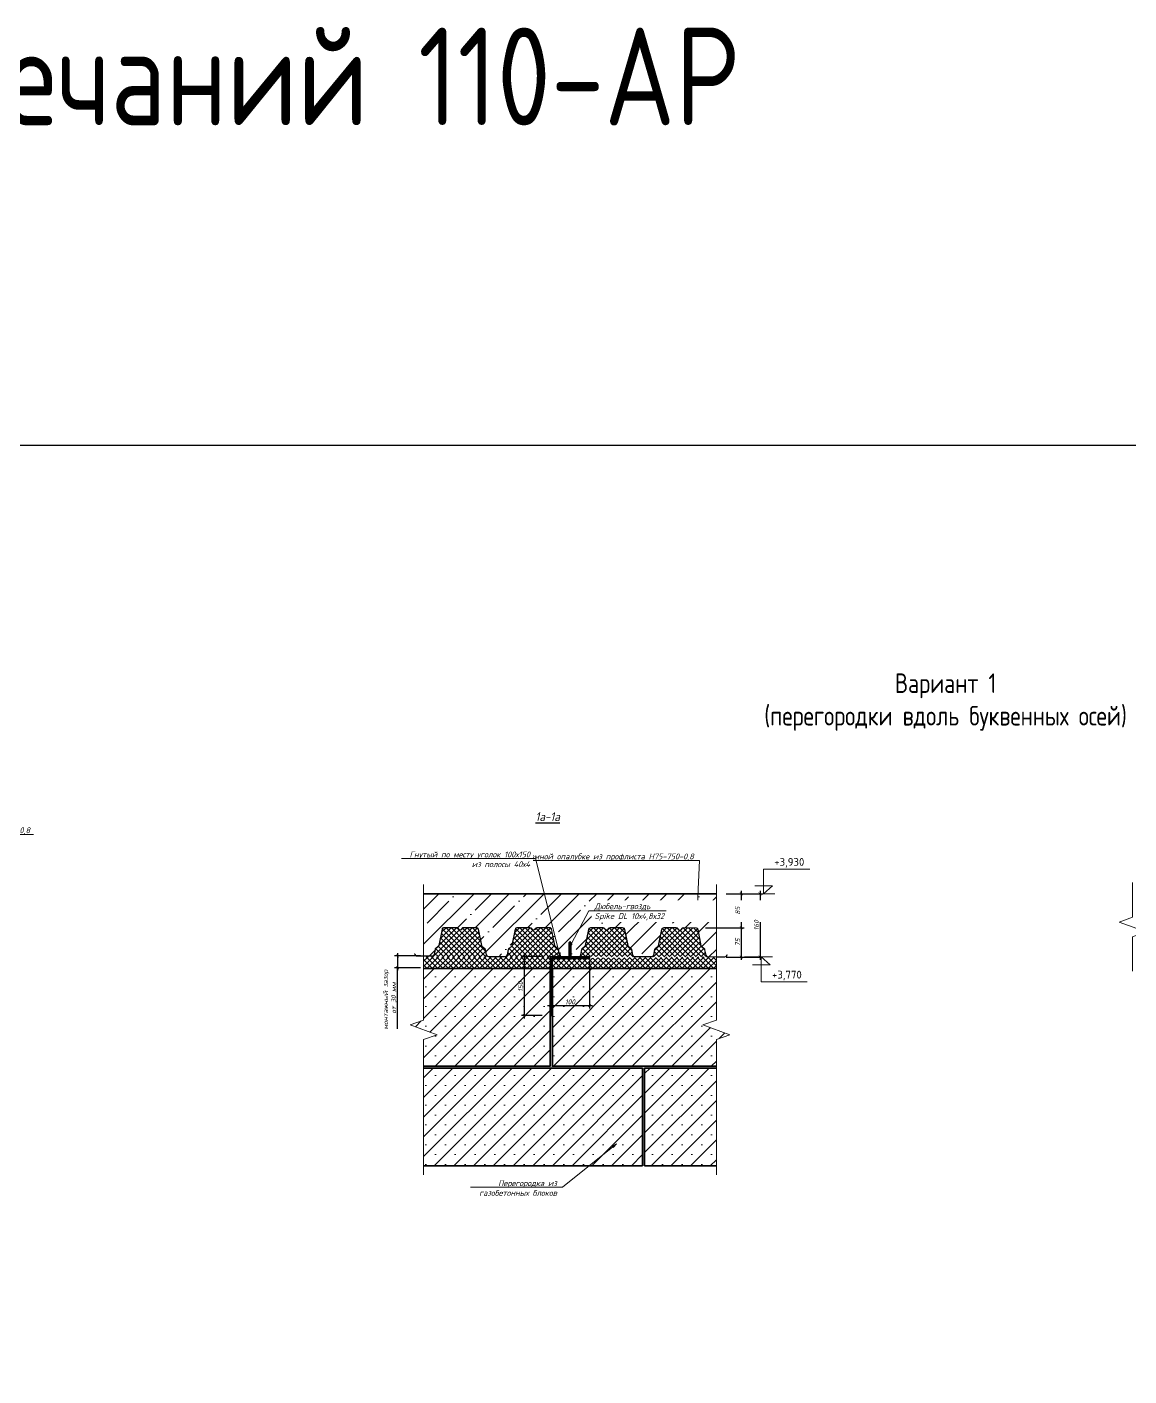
# Model space of a CAD drawing. Header units: millimetres. Extents: x -3689 to 2833879, y -661599 to -635850.
# Drawn here: x 2688720 to 2691543, y -658031 to -654578 of the extents above; entities that cross this region are included whole.
import ezdxf
from ezdxf import colors
from ezdxf.entities.mleader import LeaderData, LeaderLine
from ezdxf.enums import TextEntityAlignment as Align
from ezdxf.math import Vec2, Vec3

# ---------------------------------------------------------------- set-up
doc = ezdxf.new("R2010")
doc.units = ezdxf.units.MM
doc.header["$PDMODE"] = 35
doc.layers.get('Defpoints').update_dxf_attribs({"color": 4})
for name, color, linetype, lineweight in [('PDF _Заливка', 7, 'Continuous', 9), ('PDF _Основные линии', 7, 'Continuous', 35), ('PDF_Размеры', 7, 'Continuous', 20), ('PDF_Тонкая', 7, 'Continuous', 20), ('ВК-текст К1', 7, 'Continuous', 25), ('Выноски РД', 7, 'Continuous', 20)]:
    doc.layers.add(name, color=color, linetype=linetype, lineweight=lineweight)
doc.layers.add('PDF _Текст', color=7, linetype='Continuous')
doc.styles.add('IP', font='isocpeur.ttf')
doc.styles.add('SPDS', font='isocpeui.ttf')
doc.styles.add('TEXТ (lSOCPEUR)', font='isocpeui.ttf', dxfattribs={"width": 0.9, "height": 250})
doc.styles.add('ГОСТ 2.304', font='CS_Gost2304.shx')
doc.styles.add('стиль текст', font='isocpeui.ttf')
doc.dimstyles.new('м 2.5 анотатив', dxfattribs={"dimscale": 100, "dimtxt": 2.5, "dimasz": 1.5, "dimexe": 1.5, "dimexo": 0.625, "dimtad": 1, "dimdec": 0, "dimrnd": 5, "dimtxsty": 'SPDS', "dimblk": 'ARCHTICK', "dimcen": 2.5, "dimdle": 1.5, "dimclrd": 256, "dimclre": 256, "dimclrt": 256, "dimadec": 0, "dimazin": 0, "dimtfac": 1, "dimtdec": 0, "dimtmove": 1, "dimatfit": 3, "dimldrblk": 'OPEN30', "dimfxl": 1, "dimarcsym": 0})

# ---------------------------------------------------------------- blocks, each defined once
blk = doc.blocks.new('_Open')
at = {"color": 0, "linetype": 'ByBlock', "lineweight": -2}
for p, q in [((-1, 0.17), (0, 0)), ((-1, -0.17), (0, 0)), ((0, 0), (-1, 0))]:
    blk.add_line(p, q, dxfattribs=at)
blk = doc.blocks.new('Профнастил Н75-750-0.8 ГОСТ 24045-94')
at = {"linetype": 'ByBlock', "lineweight": -2, "ltscale": 100}
blk.add_lwpolyline([(697.2, 75), (697.2, 75, -0.356846), (702.9, 70.4), (711.3, 28.8, 0.174576), (712.7, 26.5), (719, 21.4, -0.174576), (720.7, 18.6), (723.5, 4.8, 0.356846), (728.4, 0.8), (771.6, 0.8, 0.356846), (776.5, 4.8), (776.7, 6), (777.5, 5.8), (777.3, 4.6, -0.356846), (771.6, 0), (750, 0), (728.4, 0, -0.356846), (722.7, 4.6), (719.9, 18.4, 0.174576), (718.5, 20.7), (712.2, 25.9, -0.174576), (710.5, 28.6), (702.1, 70.2, 0.356846), (697.2, 74.2), (665.2, 74.2, 0.241708), (662, 72.5), (660.3, 70.2, -0.550283), (652.2, 70.2), (650.5, 72.5, 0.241708), (647.2, 74.2), (615.3, 74.2, 0.356846), (610.4, 70.2), (602, 28.6, -0.174576), (600.3, 25.9), (594, 20.7, 0.174576), (592.6, 18.4), (589.8, 4.6, -0.356846), (584.1, 0), (540.9, 0, -0.356846), (535.2, 4.6), (532.4, 18.4, 0.174576), (531, 20.7), (524.7, 25.9, -0.174576), (523, 28.6), (514.6, 70.2, 0.356846), (509.7, 74.2), (477.7, 74.2, 0.241708), (474.5, 72.5), (472.8, 70.2, -0.550283), (464.7, 70.2), (463, 72.5, 0.241708), (459.7, 74.2), (427.8, 74.2, 0.356846), (422.9, 70.2), (414.5, 28.6, -0.174576), (412.8, 25.9), (406.5, 20.7, 0.174576), (405.1, 18.4), (402.3, 4.6, -0.356846), (396.6, 0), (353.4, 0, -0.356846), (347.7, 4.6), (344.9, 18.4, 0.174576), (343.5, 20.7), (337.2, 25.9, -0.174576), (335.5, 28.6), (327.1, 70.2, 0.356846), (322.2, 74.2), (290.2, 74.2, 0.241708), (287, 72.5), (285.3, 70.2, -0.550283), (277.2, 70.2), (275.5, 72.5, 0.241708), (272.2, 74.2), (240.3, 74.2, 0.356846), (235.4, 70.2), (227, 28.6, -0.174576), (225.3, 25.9), (219, 20.7, 0.174576), (217.6, 18.4), (214.8, 4.6, -0.356846), (209.1, 0), (165.9, 0, -0.356846), (160.2, 4.6), (157.4, 18.4, 0.174576), (156, 20.7), (149.7, 25.9, -0.174576), (148, 28.6), (139.6, 70.2, 0.356846), (134.7, 74.2), (102.7, 74.2, 0.241708), (99.5, 72.5), (97.8, 70.2, -0.550283), (89.7, 70.2), (88, 72.5, 0.241708), (84.7, 74.2), (52.8, 74.2, 0.356846), (47.9, 70.2), (39.5, 28.6, -0.174576), (37.8, 25.9), (31.5, 20.7, 0.174576), (30.1, 18.4), (27.5, 5.6, -0.356846), (21.8, 1), (0, 1), (-17.1, 1, -0.356846), (-22.8, 5.6), (-23, 6.8), (-22.2, 7), (-22, 5.8, 0.356846), (-17.1, 1.8), (21.8, 1.8, 0.356846), (26.7, 5.8), (29.3, 18.6, -0.174576), (31, 21.4), (37.3, 26.5, 0.174576), (38.7, 28.8), (47.1, 70.4, -0.356846), (52.8, 75), (84.7, 75, -0.243056), (88.7, 73), (90.4, 70.7, 0.55113), (97.1, 70.7), (98.8, 73, -0.243056), (102.7, 75), (134.7, 75, -0.356846), (140.4, 70.4), (148.8, 28.8, 0.174576), (150.2, 26.5), (156.5, 21.4, -0.174576), (158.2, 18.6), (161, 4.8, 0.356846), (165.9, 0.8), (209.1, 0.8, 0.356846), (214, 4.8), (216.8, 18.6, -0.174576), (218.5, 21.4), (224.8, 26.5, 0.174576), (226.2, 28.8), (234.6, 70.4, -0.356846), (240.3, 75), (240.3, 75), (272.2, 75, -0.243056), (276.2, 73), (277.9, 70.7, 0.55113), (284.6, 70.7), (286.3, 73, -0.243056), (290.2, 75), (322.2, 75, -0.356846), (327.9, 70.4), (336.3, 28.8, 0.174576), (337.7, 26.5), (344, 21.4, -0.174576), (345.7, 18.6), (348.5, 4.8, 0.356846), (353.4, 0.8), (396.6, 0.8, 0.356846), (401.5, 4.8), (404.3, 18.6, -0.174576), (406, 21.4), (412.3, 26.5, 0.174576), (413.7, 28.8), (422.1, 70.4, -0.356846), (427.8, 75), (427.8, 75), (459.7, 75, -0.243056), (463.7, 73), (465.4, 70.7, 0.55113), (472.1, 70.7), (473.8, 73, -0.243056), (477.7, 75), (509.7, 75, -0.356846), (515.4, 70.4), (523.8, 28.8, 0.174576), (525.2, 26.5), (531.5, 21.4, -0.174576), (533.2, 18.6), (536, 4.8, 0.356846), (540.9, 0.8), (584.1, 0.8, 0.356846), (589, 4.8), (591.8, 18.6, -0.174576), (593.5, 21.4), (599.8, 26.5, 0.174576), (601.2, 28.8), (609.6, 70.4, -0.356846), (615.3, 75), (615.3, 75), (647.2, 75, -0.243056), (651.2, 73), (652.9, 70.7, 0.55113), (659.6, 70.7), (661.3, 73, -0.243056), (665.2, 75)], format="xyb", close=True, dxfattribs=at)
blk = doc.blocks.new('_ARCHTICK')
at = {"color": 0, "linetype": 'ByBlock', "const_width": 0.15}
blk.add_lwpolyline([(-0.5, -0.5), (0.5, 0.5)], dxfattribs=at)
blk = doc.blocks.new('*D539')
at = {"layer": 'Defpoints', "color": 0, "transparency": 16777216}
for p in [(2690433, -656883.4), (2690485.6, -656958.5), (2690549.4, -656958.5)]:
    blk.add_point(p, dxfattribs=at)
at = {"layer": 'PDF_Размеры', "lineweight": -2, "transparency": 16777216}
for p, q in [((2690458, -656883.4), (2690556.9, -656883.4)), ((2690549.4, -656875.9), (2690549.4, -656966)), ((2690510.6, -656958.5), (2690556.9, -656958.5))]:
    blk.add_line(p, q, dxfattribs=at)
at = {"layer": 'PDF_Размеры', "lineweight": -2, "transparency": 16777216, "xscale": 7.5, "yscale": 7.5, "zscale": 7.5}
for p, rotation in [((2690549.4, -656883.4), 90), ((2690549.4, -656958.5), 270)]:
    blk.add_blockref('_ARCHTICK', p, dxfattribs=dict(at, rotation=rotation))
at = {"layer": 'PDF_Размеры', "transparency": 16777216, "insert": (2690540, -656921), "char_height": 12.5, "attachment_point": 5, "rotation": 90, "style": 'SPDS'}
blk.add_mtext('75', dxfattribs=at)
blk = doc.blocks.new('_OPEN30')
at = {"color": 0, "linetype": 'ByBlock'}
for p, q in [((-1, 0.268), (0, 0)), ((0, 0), (-1, -0.268)), ((0, 0), (-1, 0))]:
    blk.add_line(p, q, dxfattribs=at)
blk = doc.blocks.new('*D540')
at = {"layer": 'Defpoints', "color": 0, "transparency": 16777216}
for p in [(2690485.7, -656796.6), (2690485.7, -656958.5), (2690597.5, -656958.5)]:
    blk.add_point(p, dxfattribs=at)
at = {"layer": 'PDF_Размеры', "lineweight": -2, "transparency": 16777216}
for p, q in [((2690597.5, -656789.1), (2690597.5, -656966)), ((2690510.7, -656796.6), (2690605, -656796.6)), ((2690510.7, -656958.5), (2690605, -656958.5))]:
    blk.add_line(p, q, dxfattribs=at)
at = {"layer": 'PDF_Размеры', "lineweight": -2, "transparency": 16777216, "xscale": 7.5, "yscale": 7.5, "zscale": 7.5}
for p, rotation in [((2690597.5, -656796.6), 90), ((2690597.5, -656958.5), 270)]:
    blk.add_blockref('_ARCHTICK', p, dxfattribs=dict(at, rotation=rotation))
at = {"layer": 'PDF_Размеры', "transparency": 16777216, "insert": (2690588.1, -656877.5), "char_height": 12.5, "attachment_point": 5, "rotation": 90, "style": 'SPDS'}
blk.add_mtext('160', dxfattribs=at)
blk = doc.blocks.new('*U533')
at = {"color": 0, "linetype": 'ByBlock', "lineweight": 18}
for points in [[(863, 200), (1313, 200), (1088, 0), (1088, 633), (2267, 633)], [(660, 0), (1374, 0)]]:
    blk.add_lwpolyline(points, dxfattribs=at)
at = {"color": 0, "linetype": 'ByBlock', "lineweight": 5, "style": 'IP'}
blk.add_attdef('LEVEL', text='', height=200, dxfattribs=at).set_placement((1678, 768), align=Align.MIDDLE_CENTER)
blk = doc.blocks.new('Дюбель гвоздь')
at = {"linetype": 'Continuous', "lineweight": 0}
blk.add_hatch(color=255, dxfattribs=at).paths.add_polyline_path([(-2.9, 0), (-2.9, 40), (0, 42.9), (2.9, 40), (2.9, 0)])
at = {"color": 7, "linetype": 'Continuous', "lineweight": 0}
for p, q in [((-2.9, 40), (0, 42.9)), ((-2.9, 0), (-2.9, 40)), ((-2.9, 40), (2.9, 40)), ((2.9, 40), (0, 42.9)), ((2.9, 0), (2.9, 40)), ((-5, 0), (5, 0)), ((-2.4, 31), (-1.4, 32)), ((-2.4, 31), (-2.4, 27)), ((-2.4, 31), (2.4, 31)), ((-2.4, 19), (-2.4, 0)), ((-1.4, 32), (1.4, 32)), ((2.4, 31), (1.4, 32)), ((2.4, 31), (2.4, 27)), ((2.4, 19), (2.4, 0))]:
    blk.add_line(p, q, dxfattribs=at)
at = {"color": 7, "linetype": 'Continuous', "lineweight": 0, "flags": 128}
blk.add_lwpolyline([(-2.9, 0), (-2.9, 40), (0, 42.9), (2.9, 40), (2.9, 0)], close=True, dxfattribs=at)
at = {"color": 7, "linetype": 'Continuous', "lineweight": 0}
for centre, radius, start, end in [((0, 5.1), 7.14, 225.5879, 314.4121), ((6.2, 23), 9.46, 154.9728, 205.0272), ((11, 23), 9.46, 154.9728, 205.0272)]:
    blk.add_arc(centre, radius, start, end, dxfattribs=at)
blk = doc.blocks.new('*D542')
at = {"layer": 'Defpoints', "color": 0, "transparency": 16777216}
for p in [(2690485.7, -656796.6), (2690490.7, -656883.4), (2690549.5, -656883.4)]:
    blk.add_point(p, dxfattribs=at)
at = {"layer": 'PDF_Размеры', "lineweight": -2, "transparency": 16777216}
for p, q in [((2690549.5, -656789.1), (2690549.5, -656890.9)), ((2690510.7, -656796.6), (2690557, -656796.6)), ((2690515.7, -656883.4), (2690557, -656883.4))]:
    blk.add_line(p, q, dxfattribs=at)
at = {"layer": 'PDF_Размеры', "lineweight": -2, "transparency": 16777216, "xscale": 7.5, "yscale": 7.5, "zscale": 7.5}
for p, rotation in [((2690549.5, -656796.6), 90), ((2690549.5, -656883.4), 270)]:
    blk.add_blockref('_ARCHTICK', p, dxfattribs=dict(at, rotation=rotation))
at = {"layer": 'PDF_Размеры', "transparency": 16777216, "insert": (2690540.2, -656840), "char_height": 12.5, "attachment_point": 5, "rotation": 90, "style": 'SPDS'}
blk.add_mtext('85', dxfattribs=at)
blk = doc.blocks.new('*U532')
at = {"color": 0, "linetype": 'ByBlock', "lineweight": 18}
for points in [[(660, 1266), (1374, 1266)], [(863, 1066), (1313, 1066), (1088, 1266), (1088, 633), (2267, 633)]]:
    blk.add_lwpolyline(points, dxfattribs=at)
at = {"color": 0, "linetype": 'ByBlock', "lineweight": 5, "style": 'IP'}
blk.add_attdef('LEVEL', text='', height=200, dxfattribs=at).set_placement((1678, 768), align=Align.MIDDLE_CENTER)
blk = doc.blocks.new('*D550')
at = {"layer": 'Defpoints', "color": 0}
for p in [(2689738, -656955.8), (2689668.6, -656985.9), (2689738, -656985.9)]:
    blk.add_point(p, dxfattribs=at)
at = {"layer": 'PDF_Размеры', "lineweight": -2}
for p, q in [((2689728, -656955.8), (2689661.1, -656955.8)), ((2689668.6, -656948.3), (2689668.6, -656993.4)), ((2689728, -656985.9), (2689661.1, -656985.9)), ((2689668.6, -657142.4), (2689668.6, -656985.9))]:
    blk.add_line(p, q, dxfattribs=at)
at = {"layer": 'PDF_Размеры', "lineweight": -2, "xscale": 7.5, "yscale": 7.5, "zscale": 7.5}
for p, rotation in [((2689668.6, -656955.8), 90), ((2689668.6, -656985.9), 270)]:
    blk.add_blockref('_ARCHTICK', p, dxfattribs=dict(at, rotation=rotation))
at = {"layer": 'PDF_Размеры', "insert": (2689648.8, -657068), "char_height": 12.5, "attachment_point": 5, "rotation": 90, "style": 'SPDS'}
blk.add_mtext('монтажный зазор\\P от 30 мм', dxfattribs=at)
blk = doc.blocks.new('*D569')
at = {"layer": 'Defpoints', "color": 0, "transparency": 16777216}
for p in [(2690063, -656957.2), (2689993.6, -657108), (2690064.7, -657108)]:
    blk.add_point(p, dxfattribs=at)
at = {"layer": 'PDF_Размеры', "lineweight": -2, "transparency": 16777216}
for p, q in [((2690038, -656957.2), (2689986.1, -656957.2)), ((2689993.6, -656949.7), (2689993.6, -657115.5)), ((2690039.7, -657108), (2689986.1, -657108))]:
    blk.add_line(p, q, dxfattribs=at)
at = {"layer": 'PDF_Размеры', "lineweight": -2, "transparency": 16777216, "xscale": 7.5, "yscale": 7.5, "zscale": 7.5}
for p, rotation in [((2689993.6, -656957.2), 90), ((2689993.6, -657108), 270)]:
    blk.add_blockref('_ARCHTICK', p, dxfattribs=dict(at, rotation=rotation))
at = {"layer": 'PDF_Размеры', "transparency": 16777216, "insert": (2689984.2, -657038.9), "char_height": 12.5, "attachment_point": 5, "rotation": 90, "style": 'SPDS'}
blk.add_mtext(' 150', dxfattribs=at)
blk = doc.blocks.new('*D571')
at = {"layer": 'Defpoints', "color": 0, "transparency": 16777216}
for p in [(2690060.7, -656958), (2690160.7, -656958), (2690160.7, -657082.7)]:
    blk.add_point(p, dxfattribs=at)
at = {"layer": 'PDF _Заливка', "lineweight": -2, "transparency": 16777216}
for p, q in [((2690060.7, -656970.5), (2690060.7, -657090.2)), ((2690160.7, -656970.5), (2690160.7, -657090.2)), ((2690053.2, -657082.7), (2690168.2, -657082.7))]:
    blk.add_line(p, q, dxfattribs=at)
at = {"layer": 'PDF _Заливка', "lineweight": -2, "transparency": 16777216, "xscale": 7.5, "yscale": 7.5, "zscale": 7.5, "rotation": 180}
blk.add_blockref('_ARCHTICK', (2690060.7, -657082.7), dxfattribs=at)
at = {"layer": 'PDF _Заливка', "lineweight": -2, "transparency": 16777216, "xscale": 7.5, "yscale": 7.5, "zscale": 7.5}
blk.add_blockref('_ARCHTICK', (2690160.7, -657082.7), dxfattribs=at)
at = {"layer": 'PDF _Заливка', "transparency": 16777216, "insert": (2690110.7, -657073.3), "char_height": 12.5, "attachment_point": 5, "style": 'SPDS'}
blk.add_mtext('100', dxfattribs=at)

msp = doc.modelspace()

# ---------------------------------------------------------------- hatches: boundary and pattern name
at = {"layer": 'PDF _Заливка'}
h = msp.add_hatch(dxfattribs=at)
h.set_pattern_fill('ANSI35', color=256, scale=10)
h.set_pattern_definition([(45, (2234.35, 0), (-44.9012806, 44.9012806), []), (45, (2279.25, 0), (-44.9012806, 44.9012806), [79.375, -15.875, 0, -15.875])])
h.paths.add_polyline_path([(2690507.27, -656957.71, 0.4277449), (2690512.28, -656952.49), (2690513.21, -656952.68), (2690512.96, -656953.87, -0.3568463), (2690507.27, -656958.51), (2690485.69, -656958.48), (2690464.11, -656958.46, -0.3568463), (2690458.43, -656953.8), (2690455.66, -656940.02, 0.174576), (2690454.26, -656937.7), (2690447.94, -656932.58, -0.174576), (2690446.26, -656929.8), (2690437.9, -656888.23, 0.3568463), (2690433, -656884.22), (2690401.03, -656884.18, 0.2417083), (2690397.78, -656885.84), (2690396.08, -656888.14, -0.5053023), (2690388.37, -656888.68), (2690386.22, -656885.75, 0.2349039), (2690383.03, -656884.16), (2690351.07, -656884.12, 0.3568463), (2690346.16, -656888.12), (2690337.7, -656929.67, -0.174576), (2690336, -656932.45), (2690329.68, -656937.55, 0.174576), (2690328.27, -656939.86), (2690325.46, -656953.64, -0.3568463), (2690319.77, -656958.28), (2690276.61, -656958.23, -0.3568463), (2690270.93, -656953.57), (2690268.16, -656939.79, 0.174576), (2690266.76, -656937.47), (2690260.44, -656932.35, -0.174576), (2690258.76, -656929.57), (2690250.4, -656888, 0.3568463), (2690245.5, -656883.99), (2690213.53, -656883.95, 0.2417083), (2690210.28, -656885.61), (2690208.58, -656887.91, -0.5053023), (2690200.87, -656888.45), (2690198.72, -656885.52, 0.2349039), (2690195.53, -656883.93), (2690163.57, -656883.89, 0.3568463), (2690158.66, -656887.89), (2690150.2, -656929.44, -0.174576), (2690148.5, -656932.22), (2690142.18, -656937.32, 0.174576), (2690140.77, -656939.63), (2690137.96, -656953.41, -0.3568463), (2690132.27, -656958.05), (2690089.11, -656958, -0.3568463), (2690083.43, -656953.34), (2690080.66, -656939.56, 0.174576), (2690079.26, -656937.24), (2690072.94, -656932.12, -0.174576), (2690071.26, -656929.34), (2690062.9, -656887.77, 0.3568463), (2690058, -656883.76), (2690026.03, -656883.72, 0.2417083), (2690022.78, -656885.38), (2690021.08, -656887.68, -0.5053023), (2690013.37, -656888.22), (2690011.22, -656885.29, 0.2349039), (2690008.03, -656883.7), (2689976.07, -656883.66, 0.3568463), (2689971.16, -656887.66), (2689962.7, -656929.21, -0.174576), (2689961, -656931.99), (2689954.68, -656937.09, 0.174576), (2689953.27, -656939.4), (2689950.46, -656953.18, -0.3568463), (2689944.77, -656957.82), (2689901.61, -656957.77, -0.3568463), (2689895.93, -656953.11), (2689893.16, -656939.33, 0.174576), (2689891.76, -656937.01), (2689885.44, -656931.89, -0.174576), (2689883.76, -656929.11), (2689875.4, -656887.54, 0.3568463), (2689870.5, -656883.53), (2689838.53, -656883.49, 0.2417083), (2689835.28, -656885.16), (2689833.58, -656887.45, -0.5053023), (2689825.87, -656887.99), (2689823.72, -656885.06, 0.2349039), (2689820.53, -656883.47), (2689788.57, -656883.43, 0.3568463), (2689783.66, -656887.43), (2689775.2, -656928.98, -0.174576), (2689773.5, -656931.76), (2689767.18, -656936.86, 0.174576), (2689765.77, -656939.17), (2689763.17, -656951.95, -0.3568463), (2689757.48, -656956.59), (2689735.69, -656956.56), (2689718.62, -656956.54, -0.3568463), (2689712.94, -656951.89), (2689712.7, -656950.7), (2689713.63, -656950.51, 0.4277449), (2689718.62, -656955.74), (2689735.69, -656955.76), (2689735.69, -656796.56), (2690485.69, -656796.56), (2690485.69, -656957.68)])
at = {"layer": 'PDF _Заливка', "true_color": 0x636466}
h = msp.add_hatch(dxfattribs=at)
h.set_pattern_fill('SACNCR', color=251, scale=15)
h.paths.add_polyline_path([(2690059.69, -656988.07), (2689735.69, -656988.07), (2689735.69, -657119.82), (2689701.35, -657132.32), (2689770.04, -657157.32), (2689735.69, -657169.82), (2689735.69, -657238.07), (2690059.69, -657238.07)])
h = msp.add_hatch(dxfattribs=at)
h.set_pattern_fill('SACNCR', color=251, scale=15)
h.paths.add_polyline_path([(2690485.69, -657169.82), (2690520.04, -657157.32), (2690451.35, -657132.32), (2690485.69, -657119.82), (2690485.69, -656988.07), (2690065.69, -656988.07), (2690065.69, -657238.07), (2690485.69, -657238.07)])
h.paths.add_polyline_path([(2690359.6, -657073.8), (2690359.6, -657012.8)], flags=16)
h.paths.add_polyline_path([(2690306.9, -657207.28), (2690306.9, -657121.28)], flags=16)
at = {"layer": 'PDF _Заливка', "true_color": 0x939598}
h = msp.add_hatch(color=252, dxfattribs=at)
h.dxf.hatch_style = 1
h.paths.add_polyline_path([(2690065.69, -657238.09), (2690065.69, -657108.02), (2690059.69, -657108.06), (2690059.69, -657238.07)])
h = msp.add_hatch(color=252, dxfattribs=at)
h.dxf.hatch_style = 1
h.paths.add_polyline_path([(2690485.69, -657238.07), (2689735.69, -657238.07), (2689735.69, -657243.07), (2690485.69, -657243.07)])
at = {"layer": 'PDF _Заливка', "true_color": 0x636466}
h = msp.add_hatch(dxfattribs=at)
h.set_pattern_fill('SACNCR', color=251, scale=15)
h.paths.add_polyline_path([(2690296.8, -657243.07), (2689735.69, -657243.07), (2689735.69, -657493.07), (2690296.8, -657493.07)])
at = {"layer": 'PDF _Заливка', "true_color": 0x939598}
h = msp.add_hatch(color=252, dxfattribs=at)
h.dxf.hatch_style = 1
h.paths.add_polyline_path([(2690301.8, -657493.07), (2690301.8, -657243.07), (2690296.8, -657243.07), (2690296.8, -657493.07)])
at = {"layer": 'PDF _Заливка', "true_color": 0x636466}
h = msp.add_hatch(dxfattribs=at)
h.set_pattern_fill('SACNCR', color=251, scale=15)
h.paths.add_polyline_path([(2690485.69, -657243.07), (2690301.8, -657243.07), (2690301.8, -657493.07), (2690485.69, -657493.07)])
at = {"layer": 'ВК-текст К1', "true_color": 0x636466}
h = msp.add_hatch(dxfattribs=at)
h.set_pattern_fill('ANSI37', color=251, scale=3)
h.paths.add_polyline_path([(2689875.4, -656887.54, 0.3568463), (2689870.5, -656883.53), (2689838.53, -656883.49, 0.2417083), (2689835.28, -656885.16), (2689833.58, -656887.45, -0.5502833), (2689825.47, -656887.44), (2689823.72, -656885.06, 0.2349039), (2689820.53, -656883.47), (2689788.57, -656883.43, 0.3568463), (2689783.66, -656887.43), (2689775.2, -656928.98, -0.174576), (2689773.5, -656931.76), (2689767.18, -656936.86, 0.174576), (2689765.77, -656939.17), (2689763.17, -656951.95, -0.3568463), (2689757.48, -656956.59), (2689735.69, -656956.56), (2689735.69, -656958.02), (2689901.62, -656957.77, -0.3571914), (2689895.93, -656953.11), (2689893.16, -656939.33, 0.174576), (2689891.76, -656937.01), (2689885.44, -656931.89, -0.174576), (2689883.76, -656929.11)])
h.paths.add_polyline_path([(2690062.9, -656887.77, 0.3568463), (2690058, -656883.76), (2690026.03, -656883.72, 0.2417083), (2690022.78, -656885.38), (2690021.08, -656887.68, -0.5502833), (2690012.97, -656887.67), (2690011.22, -656885.29, 0.2349039), (2690008.03, -656883.7), (2689976.07, -656883.66, 0.3568463), (2689971.16, -656887.66), (2689962.7, -656929.21, -0.174576), (2689961, -656931.99), (2689954.68, -656937.09, 0.174576), (2689953.27, -656939.4), (2689950.46, -656953.18, -0.3565013), (2689944.78, -656957.82), (2690032.79, -656957.85), (2690032.79, -656957.22), (2690086.22, -656957.22, -0.215402), (2690083.43, -656953.34), (2690080.66, -656939.56, 0.174576), (2690079.26, -656937.24), (2690072.94, -656932.12, -0.174576), (2690071.26, -656929.34)])
h.paths.add_polyline_path([(2690250.4, -656888, 0.3568463), (2690245.5, -656883.99), (2690213.53, -656883.95, 0.2417083), (2690210.28, -656885.61), (2690208.58, -656887.91, -0.5502833), (2690200.47, -656887.9), (2690198.72, -656885.52, 0.2349039), (2690195.53, -656883.93), (2690163.57, -656883.89, 0.3568463), (2690158.66, -656887.89), (2690150.2, -656929.44, -0.174576), (2690148.5, -656932.22), (2690142.18, -656937.32, 0.174576), (2690140.77, -656939.63), (2690137.96, -656953.41, -0.2100733), (2690135.27, -656957.22), (2690182.79, -656957.22), (2690182.79, -656958.02), (2690275.1, -656958.02, -0.2839915), (2690270.93, -656953.57), (2690268.16, -656939.79, 0.174576), (2690266.76, -656937.47), (2690260.44, -656932.35, -0.174576), (2690258.76, -656929.57)])
h.paths.add_polyline_path([(2690446.26, -656929.8), (2690437.9, -656888.23, 0.3568463), (2690433, -656884.22), (2690401.03, -656884.18, 0.2417083), (2690397.78, -656885.84), (2690396.08, -656888.14, -0.5502833), (2690387.97, -656888.13), (2690386.22, -656885.75, 0.2349039), (2690383.03, -656884.16), (2690351.07, -656884.12, 0.3568463), (2690346.16, -656888.12), (2690337.7, -656929.67, -0.174576), (2690336, -656932.45), (2690329.68, -656937.55, 0.174576), (2690328.27, -656939.86), (2690325.46, -656953.64, -0.2745023), (2690321.48, -656958.02), (2690461.92, -656958.02, -0.2509673), (2690458.43, -656953.8), (2690455.66, -656940.02, 0.174576), (2690454.26, -656937.7), (2690447.94, -656932.58, -0.174576)])
h = msp.add_hatch(dxfattribs=at)
h.set_pattern_fill('ANSI37', color=251, scale=3)
h.set_pattern_definition([(45, (-5012.469, 710.788), (-6.73519209, 6.73519209), []), (135, (-5012.469, 710.788), (-6.73519209, -6.73519209), [])])
h.paths.add_polyline_path([(2689735.69, -656958.05), (2690060.69, -656958.02), (2690060.69, -656988.02), (2689735.69, -656988.04)])

# ---------------------------------------------------------------- linework, layer by layer
at = {"layer": 'Defpoints'}
msp.add_lwpolyline([(2685896.66, -655648.28), (2692705.08, -655648.28), (2692705.08, -661599.33), (2685896.66, -661599.33)], close=True, dxfattribs=at)
at = {"layer": 'PDF _Основные линии'}
for p, q in [((2689735.69, -657243.07), (2690296.8, -657243.07)), ((2690296.8, -657243.07), (2690296.8, -657493.07)), ((2690301.8, -657243.07), (2690485.69, -657243.07)), ((2690301.8, -657493.07), (2690301.8, -657243.07)), ((2690296.8, -657493.07), (2689735.69, -657493.07)), ((2690485.69, -657493.07), (2690301.8, -657493.07))]:
    msp.add_line(p, q, dxfattribs=at)
for points in [[(2689735.69, -656796.56), (2690485.69, -656796.56)], [(2690060.69, -657108.02), (2690060.69, -656958.02), (2690160.69, -656958.02), (2690160.69, -656962.02), (2690064.69, -656962.02), (2690064.69, -657108.02), (2690060.69, -657108.02)], [(2689735.69, -656988.07), (2690059.69, -656988.07), (2690059.69, -657238.07), (2689735.69, -657238.07), (2689735.69, -657238.07)], [(2689735.69, -656988.07), (2689735.69, -656988.07)], [(2689965.83, -656988.07), (2690060.69, -656988.07)], [(2690064.69, -656988.07), (2690485.69, -656988.07), (2690485.69, -656988.07)], [(2690485.69, -657238.07), (2690485.69, -657238.07), (2690065.69, -657238.07), (2690065.69, -656988.07)]]:
    msp.add_lwpolyline(points, dxfattribs=at)
at = {"layer": 'PDF_Тонкая', "linetype": 'Continuous'}
for points in [[(2689735.69, -656772.8), (2689735.69, -657119.82), (2689701.35, -657132.32), (2689770.04, -657157.32), (2689735.69, -657169.82), (2689735.69, -657516.4)], [(2691551.94, -656767.39), (2691551.94, -656856.79), (2691517.59, -656869.29), (2691586.28, -656894.29), (2691551.94, -656906.79), (2691551.94, -656994.95)]]:
    msp.add_lwpolyline(points, dxfattribs=at)

# ---------------------------------------------------------------- block references
at = {"layer": 'PDF _Заливка'}
msp.add_blockref('Дюбель гвоздь', (2690110.69, -656962.07), dxfattribs=at)
at = {"layer": 'PDF _Основные линии', "lineweight": 20, "rotation": 359.9298530325917}
msp.add_blockref('Профнастил Н75-750-0.8 ГОСТ 24045-94', (2689735.69, -656957.56), dxfattribs=at)
at = {"layer": 'Выноски РД', "lineweight": 0}
ref = msp.add_blockref('*U533', (2690497.96, -656796.56), dxfattribs=dict(at, xscale=0.1, yscale=0.1, zscale=0.1))
ref.add_attrib('LEVEL', '+3,930', dxfattribs={"layer": '0', "color": 0, "linetype": 'ByBlock', "lineweight": 5, "height": 20, "style": 'IP'}).set_placement((2690672.37, -656715.16), align=Align.MIDDLE_CENTER)
ref = msp.add_blockref('*U532', (2690491.82, -657085.05), dxfattribs=dict(at, xscale=0.1, yscale=0.1, zscale=0.1))
ref.add_attrib('LEVEL', '+3,770', dxfattribs={"layer": '0', "color": 0, "linetype": 'ByBlock', "lineweight": 5, "height": 20, "style": 'IP'}).set_placement((2690666.24, -657003.65), align=Align.MIDDLE_CENTER)

# ---------------------------------------------------------------- texts
at = {"layer": 'Defpoints', "attachment_point": 1, "style": 'ГОСТ 2.304'}
for s, width, insert, char_height in [('Поле отработки замечаний 110-АР', 5714.0913, (2686102.71, -654579.42), 250), ('\\pxqc;Вариант 1 \\P(перегородки вдоль буквенных осей)', 2816.0271, (2689664.72, -656232.52), 50)]:
    msp.add_mtext_dynamic_manual_height_columns(s, width=width, gutter_width=75, heights=[0], dxfattribs=dict(at, insert=insert, char_height=char_height))
at = {"layer": 'PDF _Текст', "insert": (2690053.42, -656599.29), "char_height": 22.5, "width": 17.5, "attachment_point": 5, "style": 'TEXТ (lSOCPEUR)'}
msp.add_mtext('{\\L1а-1а}', dxfattribs=at)

# ---------------------------------------------------------------- dimensions: what is measured, and where the dimension line sits
at = {"layer": 'PDF_Размеры'}
for base, p1, p2, picture, middle in [((2690597.46, -656958.48), (2690485.69, -656796.56), (2690485.69, -656958.48), '*D540', (2690588.08, -656877.52)), ((2690549.53, -656883.42), (2690485.69, -656796.56), (2690490.69, -656883.42), '*D542', (2690540.15, -656839.99)), ((2690549.44, -656958.48), (2690433, -656883.42), (2690485.6, -656958.48), '*D539', (2690539.98, -656920.95))]:
    dim = msp.add_linear_dim(base=base, p1=p1, p2=p2, angle=90, dimstyle='м 2.5 анотатив', override={"dimexo": 5}, dxfattribs=at)
    dim.commit()
    dim.dimension.update_dxf_attribs({"geometry": picture, "text_midpoint": middle})
dim = msp.add_linear_dim(base=(2689668.57, -656985.85), p1=(2689738.05, -656955.77), p2=(2689738.05, -656985.85), angle=90, text='монтажный зазор\\P от <> мм', dimstyle='м 2.5 анотатив', override={"dimexo": 2}, dxfattribs=at)
dim.commit()
dim.dimension.update_dxf_attribs({"geometry": '*D550', "text_midpoint": (2689649.39, -657068), "dimtype": 160})

# ---------------------------------------------------------------- leaders
at = {"layer": 'Выноски РД'}
ml = msp.add_multileader_mtext('Standard', dxfattribs=at)
ml.set_content('Ж/б плита перекрытия  по несъемной опалубки из профлиста Н75-750-0,8', color=256, style='стиль текст')
ml.set_leader_properties(lineweight=15)
ml.set_arrow_properties(name='OPEN')
ml.build(insert=Vec2(0, 0))
ml.multileader.update_dxf_attribs({"text_left_attachment_type": 6, "text_right_attachment_type": 6, "dogleg_length": 0.36, "arrow_head_size": 12.5, "scale": 5})
ctx = ml.context
ctx.base_point, ctx.scale, ctx.char_height, ctx.arrow_head_size, ctx.landing_gap_size, ctx.plane_origin = Vec3(2687971.17, -656644.58), 5, 15, 12.5, 12.5, Vec3(2688535.54, -657233.23)
ctx.left_attachment, ctx.right_attachment = 6, 6
notes = []
notes.append((ctx, [(0, (1, 1, 0), (2687969.37, -656644.58), (1, 0), 1.8, [(0, [(2687865.85, -656916.71)], 0, [])])]))
ctx.mtext.insert, ctx.mtext.width, ctx.mtext.flow_direction = Vec3(2687983.67, -656626.58), 370.9564, 5
ml = msp.add_multileader_mtext('Standard', dxfattribs=at)
ml.set_content('Ж/б плита перекрытия  по несъемной опалубке из профлиста Н75-750-0,8', color=256, style='стиль текст')
ml.set_leader_properties(lineweight=15)
ml.set_arrow_properties(name='OPEN')
ml.build(insert=Vec2(0, 0))
ml.multileader.update_dxf_attribs({"text_left_attachment_type": 6, "text_right_attachment_type": 6, "dogleg_length": 0.36, "arrow_head_size": 12.5, "scale": 5})
ctx = ml.context
ctx.base_point, ctx.scale, ctx.char_height, ctx.arrow_head_size, ctx.landing_gap_size, ctx.plane_origin = Vec3(2689793.19, -656711.59), 5, 15, 12.5, 12.5, Vec3(2690769.89, -657233.23)
ctx.left_attachment, ctx.right_attachment, ctx.text_align_type = 6, 6, 2
notes.append((ctx, [(1, (1, 1, 0), (2690442.04, -656711.59), (-1, 0), 1.8, [(0, [(2690437.02, -656835.24)], 0, [])])]))
ctx.mtext.insert, ctx.mtext.width, ctx.mtext.alignment, ctx.mtext.flow_direction = Vec3(2690427.74, -656693.59), 741.9127, 3, 5
ml = msp.add_multileader_mtext('Standard', dxfattribs=at)
ml.set_content('Заполнение минеральной ватой\\Pплотностью 10-35 кг/м3', color=256, style='стиль текст')
ml.set_leader_properties(lineweight=15)
ml.set_arrow_properties(name='OPEN')
ml.build(insert=Vec2(0, 0))
ml.multileader.update_dxf_attribs({"text_left_attachment_type": 6, "text_right_attachment_type": 6, "dogleg_length": 0.36, "arrow_head_size": 12.5, "scale": 5})
ctx = ml.context
ctx.base_point, ctx.scale, ctx.char_height, ctx.arrow_head_size, ctx.landing_gap_size, ctx.plane_origin = Vec3(2688069.32, -657080.19), 5, 15, 12.5, 12.5, Vec3(2688633.69, -657668.83)
ctx.left_attachment, ctx.right_attachment = 6, 6
notes.append((ctx, [(0, (1, 1, 0), (2688067.52, -657080.19), (1, 0), 1.8, [(0, [(2687910.26, -656971.97)], 0, [])])]))
ctx.mtext.insert, ctx.mtext.width, ctx.mtext.flow_direction = Vec3(2688081.82, -657062.19), 370.9564, 5
ml = msp.add_multileader_mtext('Standard', dxfattribs=at)
ml.set_content('Перегородка из газобетонных блоков', color=256, style='стиль текст')
ml.set_leader_properties(lineweight=15)
ml.set_arrow_properties(name='OPEN')
ml.build(insert=Vec2(0, 0))
ml.multileader.update_dxf_attribs({"text_left_attachment_type": 6, "text_right_attachment_type": 6, "dogleg_length": 0.36, "arrow_head_size": 12.5, "scale": 5})
ctx = ml.context
ctx.base_point, ctx.scale, ctx.char_height, ctx.arrow_head_size, ctx.landing_gap_size, ctx.plane_origin = Vec3(2688069.32, -657479.18), 5, 15, 12.5, 12.5, Vec3(2688633.69, -658067.82)
ctx.left_attachment, ctx.right_attachment = 6, 6
notes.append((ctx, [(0, (1, 1, 0), (2688067.52, -657479.18), (1, 0), 1.8, [(0, [(2687910.26, -657370.96)], 0, [])])]))
ctx.mtext.insert, ctx.mtext.width, ctx.mtext.flow_direction = Vec3(2688081.82, -657459.68), 370.9564, 5
ml = msp.add_multileader_mtext('Standard', dxfattribs=at)
ml.set_content('Перегородка из \\Pгазобетонных блоков', color=256, style='стиль текст')
ml.set_leader_properties(lineweight=15)
ml.set_arrow_properties(name='OPEN')
ml.build(insert=Vec2(0, 0))
ml.multileader.update_dxf_attribs({"text_left_attachment_type": 6, "text_right_attachment_type": 6, "dogleg_length": 0.36, "arrow_head_size": 12.5, "scale": 5})
ctx = ml.context
ctx.base_point, ctx.scale, ctx.char_height, ctx.arrow_head_size, ctx.landing_gap_size, ctx.plane_origin = Vec3(2689855.86, -657547.93), 5, 15, 12.5, 12.5, Vec3(2691105.41, -658067.82)
ctx.left_attachment, ctx.right_attachment, ctx.text_align_type = 6, 6, 2
notes.append((ctx, [(1, (1, 1, 0), (2690091.28, -657547.93), (-1, 0), 1.8, [(0, [(2690230.01, -657436.79)], 0, [])])]))
ctx.mtext.insert, ctx.mtext.width, ctx.mtext.alignment, ctx.mtext.flow_direction = Vec3(2690076.98, -657529.93), 370.9564, 3, 5
for ctx, leaders in notes:
    for number, flags, end, landing, length, lines in leaders:
        leader = LeaderData()
        leader.index, (leader.has_last_leader_line, leader.has_dogleg_vector, leader.attachment_direction) = number, flags
        leader.last_leader_point, leader.dogleg_vector, leader.dogleg_length = Vec3(end), Vec3(landing), length
        for number, points, colour, breaks in lines:
            line = LeaderLine()
            line.index, line.vertices, line.color, line.breaks = number, Vec3.list(points), colors.encode_raw_color(colour), breaks
            leader.lines.append(line)
        ctx.leaders.append(leader)

# ---------------------------------------------------------------- next in the draw order: leaders
ml = msp.add_multileader_mtext('Standard', dxfattribs=at)
ml.set_content('Гнутый по месту уголок 100х150 \\Pиз полосы 40х4', color=256, style='стиль текст')
ml.set_leader_properties(lineweight=15)
ml.set_arrow_properties(name='OPEN')
ml.build(insert=Vec2(0, 0))
ml.multileader.update_dxf_attribs({"text_left_attachment_type": 6, "text_right_attachment_type": 6, "dogleg_length": 0.36, "arrow_head_size": 12.5, "scale": 5})
ctx = ml.context
ctx.base_point, ctx.scale, ctx.char_height, ctx.arrow_head_size, ctx.landing_gap_size, ctx.plane_origin = Vec3(2689828.87, -656706.53), 5, 15, 12.5, 12.5, Vec3(2690836.82, -657733.86)
ctx.left_attachment, ctx.right_attachment, ctx.text_align_type = 6, 6, 2
notes = []
notes.append((ctx, [(1, (1, 1, 0), (2690022.67, -656706.53), (-1, 0), 1.8, [(0, [(2690086.33, -656959.76)], 0, [])])]))
ctx.mtext.insert, ctx.mtext.width, ctx.mtext.defined_height, ctx.mtext.alignment, ctx.mtext.flow_direction = Vec3(2690008.37, -656688.53), 229.2958, 75.16, 3, 5
ctx.mtext.has_bg_fill, ctx.mtext.bg_color, ctx.mtext.bg_scale_factor, ctx.mtext.bg_transparency, ctx.mtext.use_window_bg_color = 1, -1027028792, 1.5, 0, 1
ml = msp.add_multileader_mtext('Standard', dxfattribs=at)
ml.set_content('Дюбель-гвоздь \\PSpike DL 10х4,8х32', color=256, style='стиль текст')
ml.set_leader_properties(lineweight=15)
ml.set_arrow_properties(name='OPEN')
ml.build(insert=Vec2(0, 0))
ml.multileader.update_dxf_attribs({"text_left_attachment_type": 6, "text_right_attachment_type": 6, "dogleg_length": 0.36, "arrow_head_size": 12.5, "scale": 5})
ctx = ml.context
ctx.base_point, ctx.scale, ctx.char_height, ctx.arrow_head_size, ctx.landing_gap_size, ctx.plane_origin = Vec3(2690160.93, -656840.58), 5, 15, 12.5, 12.5, Vec3(2689931.61, -657248.95)
ctx.left_attachment, ctx.right_attachment = 6, 6
notes.append((ctx, [(0, (1, 1, 0), (2690159.13, -656840.58), (1, 0), 1.8, [(0, [(2690108.29, -656935.09)], 0, [])])]))
ctx.mtext.insert, ctx.mtext.width, ctx.mtext.defined_height, ctx.mtext.flow_direction = Vec3(2690173.43, -656821.08), 212.6365, 66.24, 5
ctx.mtext.has_bg_fill, ctx.mtext.bg_color, ctx.mtext.bg_scale_factor, ctx.mtext.bg_transparency, ctx.mtext.use_window_bg_color = 1, -1027028792, 1.5, 0, 1
for ctx, leaders in notes:
    for number, flags, end, landing, length, lines in leaders:
        leader = LeaderData()
        leader.index, (leader.has_last_leader_line, leader.has_dogleg_vector, leader.attachment_direction) = number, flags
        leader.last_leader_point, leader.dogleg_vector, leader.dogleg_length = Vec3(end), Vec3(landing), length
        for number, points, colour, breaks in lines:
            line = LeaderLine()
            line.index, line.vertices, line.color, line.breaks = number, Vec3.list(points), colors.encode_raw_color(colour), breaks
            leader.lines.append(line)
        ctx.leaders.append(leader)

# ---------------------------------------------------------------- next in the draw order: hatches: boundary and pattern name
at = {"layer": 'ВК-текст К1', "true_color": 0x636466}
h = msp.add_hatch(dxfattribs=at)
h.set_pattern_fill('ANSI37', color=251, scale=3)
h.set_pattern_definition([(45, (-4682.471, 710.788), (-6.73519209, 6.73519209), []), (135, (-4682.471, 710.788), (-6.73519209, -6.73519209), [])])
h.paths.add_polyline_path([(2690065.69, -656962.02), (2690485.69, -656958.02), (2690485.69, -656988.02), (2690065.69, -656988.04)])

# ---------------------------------------------------------------- next in the draw order: linework, layer by layer
at = {"layer": 'PDF_Тонкая', "linetype": 'Continuous'}
msp.add_lwpolyline([(2690485.69, -656772.8), (2690485.69, -657119.82), (2690451.35, -657132.32), (2690520.04, -657157.32), (2690485.69, -657169.82), (2690485.69, -657516.4)], dxfattribs=at)

# ---------------------------------------------------------------- next in the draw order: dimensions: what is measured, and where the dimension line sits
at = {"layer": 'PDF _Заливка'}
dim = msp.add_linear_dim(base=(2690160.69, -657082.67), p1=(2690060.69, -656958.02), p2=(2690160.69, -656958.02), dimstyle='м 2.5 анотатив', override={"dimexo": 2.5}, dxfattribs=at)
dim.commit()
dim.dimension.update_dxf_attribs({"geometry": '*D571', "text_midpoint": (2690110.69, -657073.29)})
at = {"layer": 'PDF_Размеры'}
dim = msp.add_linear_dim(base=(2689993.57, -657108.02), p1=(2690063.05, -656957.23), p2=(2690064.69, -657108.02), angle=90, text=' <>', dimstyle='м 2.5 анотатив', override={"dimexo": 5}, dxfattribs=at)
dim.commit()
dim.dimension.update_dxf_attribs({"geometry": '*D569', "text_midpoint": (2689993.57, -657038.9), "dimtype": 160})

doc.saveas('drawing.dxf')
